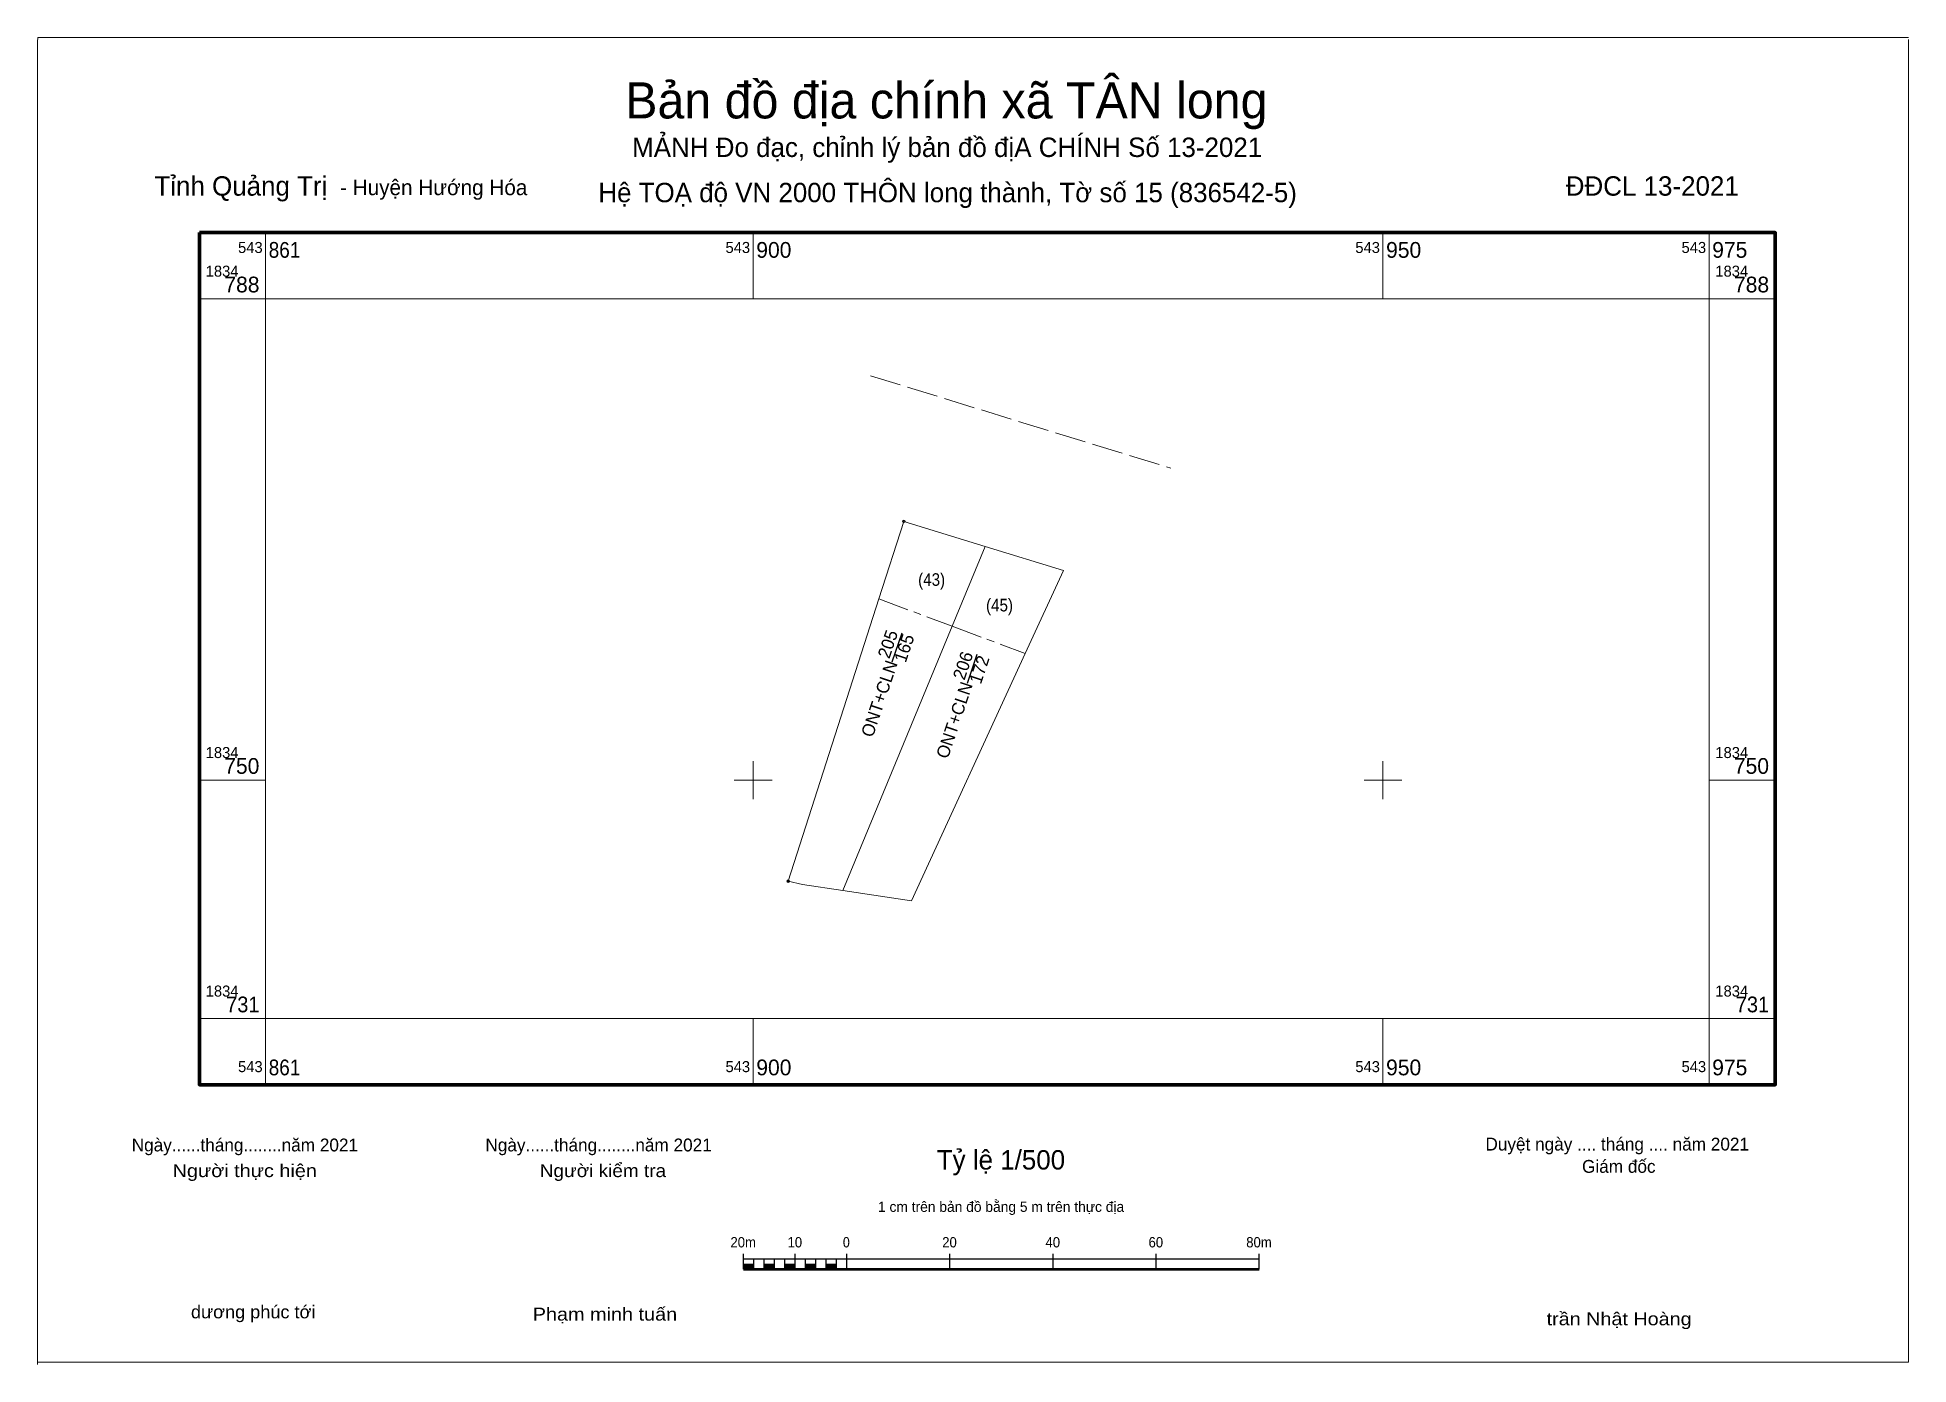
# Model space of a CAD drawing. Header units: metres. Extents: x 543843 to 543992, y 1834704 to 1834809.
import ezdxf
from ezdxf.enums import TextEntityAlignment as Align

# ---------------------------------------------------------------- set-up
doc = ezdxf.new("R2010")
doc.units = ezdxf.units.M
doc.header["$LTSCALE"] = 0.41
doc.header["$PDMODE"] = 32
doc.header["$PDSIZE"] = 0.205
doc.linetypes.add('LONG_DASH_SHORT_DASH', pattern=[9.9, 6, -1.2, 1.5, -1.2])
doc.linetypes.add('LONG_DASHED', pattern=[7.5, 6, -1.5])
for name, color, linetype, lineweight in [('10', 7, 'Continuous', 13), ('11', 7, 'Continuous', 13), ('2', 7, 'Continuous', 25), ('4', 7, 'LONG_DASHED', 13), ('63', 7, 'Continuous', 13)]:
    doc.layers.add(name, color=color, linetype=linetype, lineweight=lineweight)

msp = doc.modelspace()

# ---------------------------------------------------------------- hatches: boundary and pattern name
at = {"layer": '2'}
for points in [[(543899.24, 1834711.18), (543900.06, 1834711.18), (543900.06, 1834711.59), (543899.24, 1834711.59)], [(543900.87, 1834711.18), (543901.69, 1834711.18), (543901.69, 1834711.59), (543900.87, 1834711.59)], [(543902.51, 1834711.18), (543903.33, 1834711.18), (543903.33, 1834711.59), (543902.51, 1834711.59)], [(543904.15, 1834711.18), (543904.97, 1834711.18), (543904.97, 1834711.59), (543904.15, 1834711.59)], [(543905.79, 1834711.18), (543906.61, 1834711.18), (543906.61, 1834711.59), (543905.79, 1834711.59)]]:
    msp.add_hatch(color=256, dxfattribs=at).paths.add_polyline_path(points)

# ---------------------------------------------------------------- linework, layer by layer
at = {"layer": '10'}
for p, q in [((543911.96, 1834770.54), (543918.43, 1834768.55)), ((543915.8, 1834762.21), (543918.43, 1834768.55)), ((543902.79, 1834741.97), (543909.98, 1834764.38)), ((543907.13, 1834741.24), (543915.8, 1834762.21))]:
    msp.add_line(p, q, dxfattribs=at)
at = {"layer": '10', "linetype": 'LONG_DASH_SHORT_DASH'}
for p, q in [((543909.98, 1834764.38), (543915.8, 1834762.21)), ((543915.8, 1834762.21), (543921.6, 1834760.05))]:
    msp.add_line(p, q, dxfattribs=at)
at = {"layer": '10'}
for points in [[(543909.98, 1834764.38), (543909.98, 1834764.39), (543911.96, 1834770.54)], [(543921.6, 1834760.05), (543921.6, 1834760.05), (543924.64, 1834766.64), (543918.43, 1834768.55)], [(543907.13, 1834741.24), (543912.57, 1834740.43), (543921.6, 1834760.05)], [(543902.79, 1834741.97), (543903.91, 1834741.72), (543907.13, 1834741.24)]]:
    msp.add_lwpolyline(points, dxfattribs=at)
for p in [(543911.96, 1834770.54), (543902.79, 1834741.97)]:
    msp.add_point(p, dxfattribs=at)
at = {"layer": '11'}
for p, q in [((543843.22, 1834808.95), (543991.72, 1834808.95)), ((543991.73, 1834808.79), (543991.73, 1834703.79)), ((543991.72, 1834703.79), (543843.22, 1834703.79))]:
    msp.add_line(p, q, dxfattribs=at)
msp.add_lwpolyline([(543843.18, 1834703.61), (543843.18, 1834808.61), (543843.22, 1834808.95)], dxfattribs=at)
at = {"layer": '2'}
for p, q in [((543911.05, 1834759.39), (543911.82, 1834761.69)), ((543917.01, 1834757.69), (543917.78, 1834759.99)), ((543899.24, 1834711.18), (543899.24, 1834712.4)), ((543899.24, 1834711.99), (543940.18, 1834711.99)), ((543900.06, 1834711.18), (543900.06, 1834711.99)), ((543900.87, 1834711.18), (543900.87, 1834711.99)), ((543901.69, 1834711.18), (543901.69, 1834711.99)), ((543902.51, 1834711.18), (543902.51, 1834711.99)), ((543903.33, 1834711.18), (543903.33, 1834712.4)), ((543904.15, 1834711.18), (543904.15, 1834711.99)), ((543904.97, 1834711.18), (543904.97, 1834711.99)), ((543905.79, 1834711.18), (543905.79, 1834711.99)), ((543906.61, 1834711.18), (543906.61, 1834711.99)), ((543907.43, 1834711.18), (543907.43, 1834712.4)), ((543915.62, 1834711.18), (543915.62, 1834712.4)), ((543923.81, 1834711.18), (543923.81, 1834712.4)), ((543931.99, 1834711.18), (543931.99, 1834712.4)), ((543940.18, 1834711.18), (543940.18, 1834712.4))]:
    msp.add_line(p, q, dxfattribs=at)
at = {"layer": '2', "lineweight": 53}
msp.add_line((543899.24, 1834711.18), (543940.18, 1834711.18), dxfattribs=at)
at = {"layer": '2', "lineweight": 13}
for points in [[(543899.24, 1834711.18), (543900.06, 1834711.18), (543900.06, 1834711.59), (543899.24, 1834711.59)], [(543900.87, 1834711.18), (543901.69, 1834711.18), (543901.69, 1834711.59), (543900.87, 1834711.59)], [(543902.51, 1834711.18), (543903.33, 1834711.18), (543903.33, 1834711.59), (543902.51, 1834711.59)], [(543904.15, 1834711.18), (543904.97, 1834711.18), (543904.97, 1834711.59), (543904.15, 1834711.59)], [(543905.79, 1834711.18), (543906.61, 1834711.18), (543906.61, 1834711.59), (543905.79, 1834711.59)]]:
    msp.add_lwpolyline(points, close=True, dxfattribs=at)
at = {"layer": '4'}
msp.add_line((543909.31, 1834782.09), (543933.15, 1834774.76), dxfattribs=at)
at = {"layer": '63'}
for p, q in [((543861.29, 1834788.21), (543861.29, 1834793.46)), ((543900, 1834788.21), (543900, 1834793.46)), ((543950, 1834788.21), (543950, 1834793.46)), ((543975.89, 1834788.21), (543975.89, 1834793.46)), ((543861.29, 1834788.21), (543856.04, 1834788.21)), ((543975.89, 1834788.21), (543981.14, 1834788.21)), ((543900, 1834748.5), (543900, 1834751.5)), ((543950, 1834748.5), (543950, 1834751.5)), ((543861.29, 1834750), (543856.04, 1834750)), ((543898.5, 1834750), (543901.5, 1834750)), ((543948.5, 1834750), (543951.5, 1834750)), ((543975.89, 1834750), (543981.14, 1834750)), ((543861.29, 1834731.07), (543856.04, 1834731.07)), ((543861.29, 1834731.07), (543861.29, 1834725.82)), ((543900, 1834731.07), (543900, 1834725.82)), ((543950, 1834731.07), (543950, 1834725.82)), ((543975.89, 1834731.07), (543975.89, 1834725.82)), ((543975.89, 1834731.07), (543981.14, 1834731.07))]:
    msp.add_line(p, q, dxfattribs=at)
at = {"layer": '63', "lineweight": 70}
msp.add_lwpolyline([(543856.04, 1834793.46), (543981.14, 1834793.46), (543981.14, 1834725.82), (543856.04, 1834725.82)], close=True, dxfattribs=at)
at = {"layer": '63'}
msp.add_lwpolyline([(543861.29, 1834788.21), (543975.89, 1834788.21), (543975.89, 1834731.07), (543861.29, 1834731.07)], close=True, dxfattribs=at)

# ---------------------------------------------------------------- texts
at = {"layer": '2'}
for s, height, p in [('Bản đồ địa chính xã TÂN long', 2.87, (543915.34, 1834802.52)), ('MẢNH Đo đạc, chỉnh lý bản đồ địA CHÍNH Số 13-2021', 1.54, (543915.405, 1834799.46)), ('Hệ TOẠ độ VN 2000 THÔN long thành, Tờ số 15 (836542-5)', 1.539, (543915.44, 1834795.87)), ('Ngày......tháng........năm 2021', 1.02, (543859.65, 1834720.53)), ('Ngày......tháng........năm 2021', 1.02, (543887.73, 1834720.53)), ('Tỷ lệ 1/500', 1.54, (543919.675, 1834719.09)), ('Duyệt ngày .... tháng .... năm 2021', 1.02, (543968.6, 1834720.6)), ('Giám đốc', 1.02, (543968.725, 1834718.83)), ('1 cm trên bản đồ bằng 5 m trên thực địa', 0.8188, (543919.685, 1834715.73))]:
    msp.add_text(s, height=height, dxfattribs=at).set_placement(p, align=Align.CENTER)
for s, height, p in [('Tỉnh Quảng Trị ', 1.539, (543852.47, 1834796.39)), ('- Huyện Hướng Hóa', 1.228, (543867.21, 1834796.43))]:
    msp.add_text(s, height=height, dxfattribs=at).set_placement(p)
msp.add_text('ĐĐCL 13-2021', height=1.54, dxfattribs=at).set_placement((543978.25, 1834796.39), align=Align.RIGHT)
for s, height, width, p in [('(43)', 1, 0.9, (543914.17, 1834765.42)), ('(45)', 1, 0.9, (543919.56, 1834763.39)), ('Người thực hiện', 1.024, 1.15, (543859.64, 1834718.49)), ('Người kiểm tra', 1.024, 1.1, (543888.075, 1834718.49)), ('20m', 0.8188, 0.95, (543899.21, 1834712.91)), ('10', 0.8188, 0.95, (543903.31, 1834712.91)), ('0', 0.8188, 0.9, (543907.4, 1834712.91)), ('20', 0.8188, 0.95, (543915.59, 1834712.91)), ('40', 0.8188, 0.95, (543923.79, 1834712.91)), ('60', 0.8188, 0.95, (543931.97, 1834712.91)), ('80m', 0.8188, 0.95, (543940.16, 1834712.91)), ('dương phúc tới', 1.024, 1.05, (543860.31, 1834707.28)), ('Phạm minh tuấn', 1.024, 1.15, (543888.235, 1834707.1)), ('trần Nhật Hoàng', 1.02, 1.15, (543968.75, 1834706.73))]:
    msp.add_text(s, height=height, dxfattribs=dict(at, width=width)).set_placement(p, align=Align.CENTER)
for s, p in [('205', (543911.1666, 1834760.6407)), ('165', (543912.4666, 1834760.3207)), ('206', (543917.1317, 1834758.9357)), ('172', (543918.4317, 1834758.6157))]:
    msp.add_text(s, height=1, rotation=71.417, dxfattribs=at).set_placement(p, align=Align.CENTER)
for p in [(543911.4909, 1834759.2813), (543917.4509, 1834757.5813)]:
    msp.add_text('ONT+CLN', height=1, rotation=71.417, dxfattribs=at).set_placement(p, align=Align.RIGHT)
at = {"layer": '63'}
for s, height, p in [('543', 0.875, (543861.06, 1834791.84)), ('543', 0.875, (543899.76, 1834791.84)), ('543', 0.875, (543949.76, 1834791.84)), ('543', 0.875, (543975.66, 1834791.84)), ('788', 1.25, (543860.81, 1834788.71)), ('788', 1.25, (543980.66, 1834788.71)), ('750', 1.25, (543860.8, 1834750.5)), ('750', 1.25, (543980.65, 1834750.5)), ('543', 0.875, (543861.06, 1834726.82)), ('543', 0.875, (543899.76, 1834726.82)), ('543', 0.875, (543949.76, 1834726.82)), ('543', 0.875, (543975.66, 1834726.82))]:
    msp.add_text(s, height=height, dxfattribs=at).set_placement(p, align=Align.RIGHT)
at = {"layer": '63', "width": 0.9}
for p in [(543861.54, 1834791.46), (543861.54, 1834726.57)]:
    msp.add_text('861', height=1.25, dxfattribs=at).set_placement(p)
at = {"layer": '63'}
for s, height, p in [('900', 1.25, (543900.25, 1834791.46)), ('950', 1.25, (543950.25, 1834791.46)), ('975', 1.25, (543976.14, 1834791.46)), ('1834', 0.875, (543856.54, 1834789.96)), ('1834', 0.875, (543976.39, 1834789.96)), ('1834', 0.875, (543856.54, 1834751.75)), ('1834', 0.875, (543976.39, 1834751.75)), ('1834', 0.875, (543856.54, 1834732.82)), ('1834', 0.875, (543976.39, 1834732.82)), ('900', 1.25, (543900.25, 1834726.57)), ('950', 1.25, (543950.25, 1834726.57)), ('975', 1.25, (543976.14, 1834726.57))]:
    msp.add_text(s, height=height, dxfattribs=at).set_placement(p)
at = {"layer": '63', "width": 0.95}
for p in [(543860.81, 1834731.57), (543980.66, 1834731.57)]:
    msp.add_text('731', height=1.25, dxfattribs=at).set_placement(p, align=Align.RIGHT)

doc.saveas('drawing.dxf')
